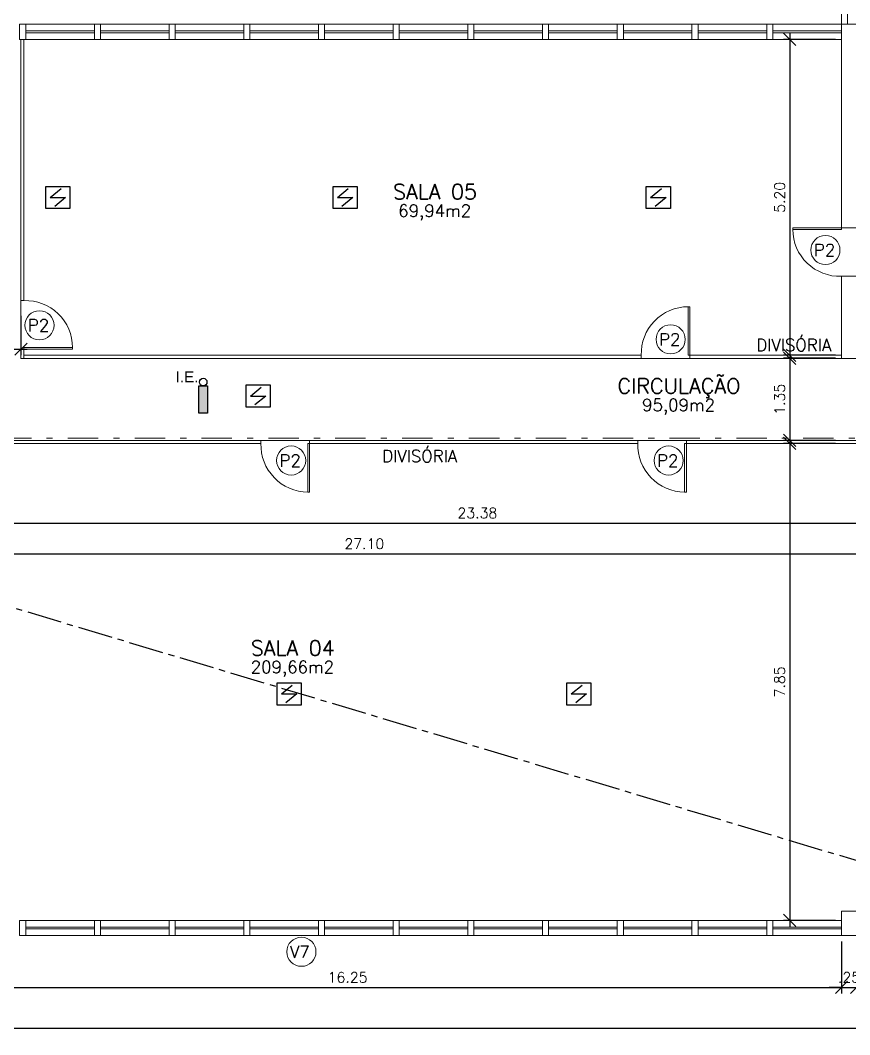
# Model space of a CAD drawing. Header units: millimetres. Extents: x 521 to 1055, y 261 to 520.
# Drawn here: x 701.84 to 715.49, y 488.08 to 504.78 of the extents above; entities that cross this region are included whole.
import ezdxf
from ezdxf.enums import TextEntityAlignment as Align

# ---------------------------------------------------------------- set-up
doc = ezdxf.new("R2010")
doc.units = ezdxf.units.MM
for name, pattern in [('CENTER2', [28.575, 19.05, -3.175, 3.175, -3.175]), ('CONTINU', [0]), ('DASHDOTX2', [2, 1, -0.5, 0, -0.5])]:
    doc.linetypes.add(name, pattern=pattern)
doc.layers.add('0.1', color=8, linetype='Continuous', lineweight=13)
doc.layers.add('ppci', color=8, linetype='Continuous')
doc.styles.add('ROMANS', font='romans')
doc.styles.get("Standard").update_dxf_attribs({"font": 'romans.shx'})
doc.styles.add('STYLE1', font='sanss___.ttf')
doc.dimstyles.new('Fares Eng - 50', dxfattribs={"dimscale": 2, "dimtxt": 0.085, "dimasz": 0.1, "dimexe": 0.05, "dimexo": 0.05, "dimgap": 0.04, "dimtad": 1, "dimzin": 4, "dimdsep": 46, "dimtxsty": 'ROMANS', "dimblk1": 'OBLIQUE', "dimblk2": 'OBLIQUE', "dimsah": 1, "dimcen": 0.05, "dimdle": 0.05, "dimclrd": 8, "dimclre": 8, "dimclrt": 8, "dimaunit": 1, "dimadec": 0, "dimazin": 0, "dimtfac": 1, "dimtix": 1, "dimtmove": 2, "dimatfit": 0, "dimldrblk": 'OPEN90', "dimfxl": 1, "dimtolj": 1, "dimtzin": 0, "dimarcsym": 0})

# ---------------------------------------------------------------- blocks, each defined once
blk = doc.blocks.new('_OBLIQUE')
at = {"color": 0, "linetype": 'ByBlock'}
blk.add_line((-0.5, -0.5), (0.5, 0.5), dxfattribs=at)
blk = doc.blocks.new('*D71')
at = {"layer": '0.1', "color": 8, "linetype": 'CONTINU', "lineweight": -2, "transparency": 16777216}
for p, q in [((667.303, 488.664), (667.303, 488.085)), ((721.053, 488.564), (721.053, 488.085)), ((721.153, 488.185), (667.203, 488.185))]:
    blk.add_line(p, q, dxfattribs=at)
at = {"layer": 'DEFPOINTS', "color": 0, "linetype": 'CONTINU', "lineweight": -2, "transparency": 16777216}
for p in [(667.303, 488.764), (721.053, 488.664), (667.303, 488.185)]:
    blk.add_point(p, dxfattribs=at)
at = {"layer": '0.1', "color": 8, "linetype": 'CONTINU', "lineweight": -2, "transparency": 16777216, "xscale": 0.2, "yscale": 0.2, "zscale": 0.2, "rotation": 180}
blk.add_blockref('_OBLIQUE', (667.303, 488.185), dxfattribs=at)
at = {"layer": '0.1', "color": 8, "linetype": 'CONTINU', "lineweight": -2, "transparency": 16777216, "xscale": 0.2, "yscale": 0.2, "zscale": 0.2}
blk.add_blockref('_OBLIQUE', (721.053, 488.185), dxfattribs=at)
at = {"layer": '0.1', "color": 8, "linetype": 'CONTINU', "transparency": 16777216, "insert": (694.178, 488.35), "char_height": 0.17, "attachment_point": 5, "style": 'ROMANS'}
blk.add_mtext('\\A1;53.75', dxfattribs=at)
blk = doc.blocks.new('_Open90')
at = {"color": 0, "linetype": 'ByBlock', "lineweight": -2}
for p, q in [((0, 0), (-1, 0)), ((-0.5, 0.5), (0, 0)), ((0, 0), (-0.5, -0.5))]:
    blk.add_line(p, q, dxfattribs=at)
blk = doc.blocks.new('ÁREA')
for p in [(0.00005, 0.00376), (0, 0)]:
    blk.add_attdef('COMPARTIMENTO', text='', height=0.0025).set_placement(p, align=Align.CENTER)
at = {"color": 1}
for p in [(-0.00005, -0.00376), (-0.0001, -0.00752)]:
    blk.add_attdef('ÁREA', text='', height=0.002, dxfattribs=at).set_placement(p, align=Align.CENTER)
blk = doc.blocks.new('*D225')
at = {"layer": '0.1', "color": 8, "linetype": 'CONTINU', "lineweight": -2, "transparency": 16777216}
for p, q in [((699.353, 499.917), (699.353, 499.268)), ((701.853, 499.917), (701.853, 499.268)), ((699.253, 499.368), (701.953, 499.368))]:
    blk.add_line(p, q, dxfattribs=at)
at = {"layer": 'DEFPOINTS', "color": 0, "linetype": 'CONTINU', "lineweight": -2, "transparency": 16777216}
for p in [(699.353, 500.017), (701.853, 500.017), (701.853, 499.368)]:
    blk.add_point(p, dxfattribs=at)
at = {"layer": '0.1', "color": 8, "linetype": 'CONTINU', "lineweight": -2, "transparency": 16777216, "xscale": 0.2, "yscale": 0.2, "zscale": 0.2, "rotation": 180}
blk.add_blockref('_OBLIQUE', (699.353, 499.368), dxfattribs=at)
at = {"layer": '0.1', "color": 8, "linetype": 'CONTINU', "lineweight": -2, "transparency": 16777216, "xscale": 0.2, "yscale": 0.2, "zscale": 0.2}
blk.add_blockref('_OBLIQUE', (701.853, 499.368), dxfattribs=at)
at = {"layer": '0.1', "color": 8, "linetype": 'CONTINU', "transparency": 16777216, "insert": (700.603, 499.533), "char_height": 0.17, "attachment_point": 5, "style": 'ROMANS'}
blk.add_mtext('\\A1;2.50', dxfattribs=at)
blk = doc.blocks.new('*D235')
at = {"layer": '0.1', "color": 8, "linetype": 'CONTINU', "lineweight": -2, "transparency": 16777216}
for p, q in [((699.103, 489.617), (699.103, 488.764)), ((715.353, 489.617), (715.353, 488.764)), ((699.003, 488.864), (715.453, 488.864))]:
    blk.add_line(p, q, dxfattribs=at)
at = {"layer": 'DEFPOINTS', "color": 0, "linetype": 'CONTINU', "lineweight": -2, "transparency": 16777216}
for p in [(699.103, 489.717), (715.353, 489.717), (715.353, 488.864)]:
    blk.add_point(p, dxfattribs=at)
at = {"layer": '0.1', "color": 8, "linetype": 'CONTINU', "lineweight": -2, "transparency": 16777216, "xscale": 0.2, "yscale": 0.2, "zscale": 0.2, "rotation": 180}
blk.add_blockref('_OBLIQUE', (699.103, 488.864), dxfattribs=at)
at = {"layer": '0.1', "color": 8, "linetype": 'CONTINU', "lineweight": -2, "transparency": 16777216, "xscale": 0.2, "yscale": 0.2, "zscale": 0.2}
blk.add_blockref('_OBLIQUE', (715.353, 488.864), dxfattribs=at)
at = {"layer": '0.1', "color": 8, "linetype": 'CONTINU', "transparency": 16777216, "insert": (707.228, 489.029), "char_height": 0.17, "attachment_point": 5, "style": 'ROMANS'}
blk.add_mtext('\\A1;16.25', dxfattribs=at)
blk = doc.blocks.new('*D236')
at = {"layer": '0.1', "color": 8, "linetype": 'CONTINU', "lineweight": -2, "transparency": 16777216}
for p, q in [((715.353, 489.617), (715.353, 488.764)), ((715.603, 489.617), (715.603, 488.764)), ((715.353, 488.864), (715.153, 488.864)), ((715.353, 488.864), (715.603, 488.864)), ((715.603, 488.864), (715.803, 488.864))]:
    blk.add_line(p, q, dxfattribs=at)
at = {"layer": 'DEFPOINTS', "color": 0, "linetype": 'CONTINU', "lineweight": -2, "transparency": 16777216}
for p in [(715.353, 489.717), (715.603, 489.717), (715.603, 488.864)]:
    blk.add_point(p, dxfattribs=at)
at = {"layer": '0.1', "color": 8, "linetype": 'CONTINU', "lineweight": -2, "transparency": 16777216, "xscale": 0.2, "yscale": 0.2, "zscale": 0.2}
blk.add_blockref('_OBLIQUE', (715.353, 488.864), dxfattribs=at)
at = {"layer": '0.1', "color": 8, "linetype": 'CONTINU', "lineweight": -2, "transparency": 16777216, "xscale": 0.2, "yscale": 0.2, "zscale": 0.2, "rotation": 180}
blk.add_blockref('_OBLIQUE', (715.603, 488.864), dxfattribs=at)
at = {"layer": '0.1', "color": 8, "linetype": 'CONTINU', "transparency": 16777216, "insert": (715.478, 489.029), "char_height": 0.17, "attachment_point": 5, "style": 'ROMANS'}
blk.add_mtext('\\A1;.25', dxfattribs=at)
blk = doc.blocks.new('*D239')
at = {"layer": '0.1', "color": 8, "linetype": 'CONTINU', "lineweight": -2, "transparency": 16777216}
for p, q in [((714.502, 504.567), (714.502, 499.167)), ((715.253, 504.467), (714.402, 504.467)), ((715.253, 499.267), (714.402, 499.267))]:
    blk.add_line(p, q, dxfattribs=at)
at = {"layer": 'DEFPOINTS', "color": 0, "linetype": 'CONTINU', "lineweight": -2, "transparency": 16777216}
for p in [(715.353, 504.467), (714.502, 499.267), (715.353, 499.267)]:
    blk.add_point(p, dxfattribs=at)
at = {"layer": '0.1', "color": 8, "linetype": 'CONTINU', "lineweight": -2, "transparency": 16777216, "xscale": 0.2, "yscale": 0.2, "zscale": 0.2}
for p, rotation in [((714.502, 504.467), 90), ((714.502, 499.267), 270)]:
    blk.add_blockref('_OBLIQUE', p, dxfattribs=dict(at, rotation=rotation))
at = {"layer": '0.1', "color": 8, "linetype": 'CONTINU', "transparency": 16777216, "insert": (714.337, 501.867), "char_height": 0.17, "attachment_point": 5, "rotation": 90, "style": 'ROMANS'}
blk.add_mtext('\\A1;5.20', dxfattribs=at)
blk = doc.blocks.new('*D240')
at = {"layer": '0.1', "color": 8, "linetype": 'CONTINU', "lineweight": -2, "transparency": 16777216}
for p, q in [((715.253, 499.217), (714.402, 499.217)), ((714.502, 499.317), (714.502, 497.767)), ((715.253, 497.867), (714.402, 497.867))]:
    blk.add_line(p, q, dxfattribs=at)
at = {"layer": 'DEFPOINTS', "color": 0, "linetype": 'CONTINU', "lineweight": -2, "transparency": 16777216}
for p in [(715.353, 499.217), (714.502, 497.867), (715.353, 497.867)]:
    blk.add_point(p, dxfattribs=at)
at = {"layer": '0.1', "color": 8, "linetype": 'CONTINU', "lineweight": -2, "transparency": 16777216, "xscale": 0.2, "yscale": 0.2, "zscale": 0.2}
for p, rotation in [((714.502, 499.217), 90), ((714.502, 497.867), 270)]:
    blk.add_blockref('_OBLIQUE', p, dxfattribs=dict(at, rotation=rotation))
at = {"layer": '0.1', "color": 8, "linetype": 'CONTINU', "transparency": 16777216, "insert": (714.337, 498.542), "char_height": 0.17, "attachment_point": 5, "rotation": 90, "style": 'ROMANS'}
blk.add_mtext('\\A1;1.35', dxfattribs=at)
blk = doc.blocks.new('*D241')
at = {"layer": '0.1', "color": 8, "linetype": 'CONTINU', "lineweight": -2, "transparency": 16777216}
for p, q in [((714.502, 497.917), (714.502, 489.867)), ((715.253, 497.817), (714.402, 497.817)), ((715.253, 489.967), (714.402, 489.967))]:
    blk.add_line(p, q, dxfattribs=at)
at = {"layer": 'DEFPOINTS', "color": 0, "linetype": 'CONTINU', "lineweight": -2, "transparency": 16777216}
for p in [(715.353, 497.817), (714.502, 489.967), (715.353, 489.967)]:
    blk.add_point(p, dxfattribs=at)
at = {"layer": '0.1', "color": 8, "linetype": 'CONTINU', "lineweight": -2, "transparency": 16777216, "xscale": 0.2, "yscale": 0.2, "zscale": 0.2}
for p, rotation in [((714.502, 497.817), 90), ((714.502, 489.967), 270)]:
    blk.add_blockref('_OBLIQUE', p, dxfattribs=dict(at, rotation=rotation))
at = {"layer": '0.1', "color": 8, "linetype": 'CONTINU', "transparency": 16777216, "insert": (714.337, 493.892), "char_height": 0.17, "attachment_point": 5, "rotation": 90, "style": 'ROMANS'}
blk.add_mtext('\\A1;7.85', dxfattribs=at)
blk = doc.blocks.new('*D3377')
at = {"layer": '0.1', "color": 8, "linetype": 'CONTINU', "lineweight": -2, "transparency": 16777216}
for p, q in [((697.673, 496.967), (697.673, 496.406)), ((721.053, 496.967), (721.053, 496.406)), ((697.573, 496.506), (721.153, 496.506))]:
    blk.add_line(p, q, dxfattribs=at)
at = {"layer": 'DEFPOINTS', "color": 0, "linetype": 'CONTINU', "lineweight": -2, "transparency": 16777216}
for p in [(697.673, 497.067), (721.053, 497.067), (721.053, 496.506)]:
    blk.add_point(p, dxfattribs=at)
at = {"layer": '0.1', "color": 8, "linetype": 'CONTINU', "lineweight": -2, "transparency": 16777216, "xscale": 0.2, "yscale": 0.2, "zscale": 0.2, "rotation": 180}
blk.add_blockref('_OBLIQUE', (697.673, 496.506), dxfattribs=at)
at = {"layer": '0.1', "color": 8, "linetype": 'CONTINU', "lineweight": -2, "transparency": 16777216, "xscale": 0.2, "yscale": 0.2, "zscale": 0.2}
blk.add_blockref('_OBLIQUE', (721.053, 496.506), dxfattribs=at)
at = {"layer": '0.1', "color": 8, "linetype": 'CONTINU', "lineweight": -2, "transparency": 16777216, "insert": (709.363, 496.671), "char_height": 0.17, "attachment_point": 5, "style": 'ROMANS'}
blk.add_mtext('\\A1;23.38', dxfattribs=at)
blk = doc.blocks.new('*D3378')
at = {"layer": '0.1', "color": 8, "linetype": 'CONTINU', "lineweight": -2, "transparency": 16777216}
for p, q in [((693.953, 496.306), (693.953, 495.899)), ((721.053, 496.306), (721.053, 495.899)), ((693.853, 495.999), (721.153, 495.999))]:
    blk.add_line(p, q, dxfattribs=at)
at = {"layer": 'DEFPOINTS', "color": 0, "linetype": 'CONTINU', "lineweight": -2, "transparency": 16777216}
for p in [(693.953, 496.406), (721.053, 496.406), (721.053, 495.999)]:
    blk.add_point(p, dxfattribs=at)
at = {"layer": '0.1', "color": 8, "linetype": 'CONTINU', "lineweight": -2, "transparency": 16777216, "xscale": 0.2, "yscale": 0.2, "zscale": 0.2, "rotation": 180}
blk.add_blockref('_OBLIQUE', (693.953, 495.999), dxfattribs=at)
at = {"layer": '0.1', "color": 8, "linetype": 'CONTINU', "lineweight": -2, "transparency": 16777216, "xscale": 0.2, "yscale": 0.2, "zscale": 0.2}
blk.add_blockref('_OBLIQUE', (721.053, 495.999), dxfattribs=at)
at = {"layer": '0.1', "color": 8, "linetype": 'CONTINU', "lineweight": -2, "transparency": 16777216, "insert": (707.503, 496.164), "char_height": 0.17, "attachment_point": 5, "style": 'ROMANS'}
blk.add_mtext('\\A1;27.10', dxfattribs=at)

msp = doc.modelspace()

# ---------------------------------------------------------------- hatches: boundary and pattern name
at = {"layer": 'ppci'}
msp.add_hatch(color=10, dxfattribs=at).paths.add_polyline_path([(704.92386, 498.76553), (704.78136, 498.76553), (704.78136, 498.317), (704.92386, 498.317)])

# ---------------------------------------------------------------- linework, layer by layer
at = {"layer": '0.1', "color": 8}
for p, q in [((715.35272, 504.71692), (715.35272, 510.29062)), ((715.45272, 504.71692), (715.45272, 510.39162)), ((701.93189, 504.71692), (703.06105, 504.71692)), ((703.16105, 504.71692), (704.29022, 504.71692)), ((704.39022, 504.71692), (705.51939, 504.71692)), ((705.61939, 504.71692), (706.74855, 504.71692)), ((706.84855, 504.71692), (707.97772, 504.71692)), ((708.07772, 504.71692), (709.20689, 504.71692)), ((709.30689, 504.71692), (710.43605, 504.71692)), ((710.53605, 504.71692), (711.66522, 504.71692)), ((711.76522, 504.71692), (712.89439, 504.71692)), ((712.99439, 504.71692), (714.12355, 504.71692)), ((714.22355, 504.71692), (715.35272, 504.71692)), ((714.22355, 504.71692), (715.35272, 504.71692)), ((701.93189, 504.60692), (703.06105, 504.60692)), ((703.06105, 504.57692), (701.93189, 504.57692)), ((703.16105, 504.60692), (704.29022, 504.60692)), ((704.29022, 504.57692), (703.16105, 504.57692)), ((704.39022, 504.60692), (705.51939, 504.60692)), ((705.51939, 504.57692), (704.39022, 504.57692)), ((705.61939, 504.60692), (706.74855, 504.60692)), ((706.74855, 504.57692), (705.61939, 504.57692)), ((706.84855, 504.60692), (707.97772, 504.60692)), ((707.97772, 504.57692), (706.84855, 504.57692)), ((708.07772, 504.60692), (709.20689, 504.60692)), ((709.20689, 504.57692), (708.07772, 504.57692)), ((709.30689, 504.60692), (710.43605, 504.60692)), ((710.43605, 504.57692), (709.30689, 504.57692)), ((710.53605, 504.60692), (711.66522, 504.60692)), ((711.66522, 504.57692), (710.53605, 504.57692)), ((711.76522, 504.60692), (712.89439, 504.60692)), ((712.89439, 504.57692), (711.76522, 504.57692)), ((712.99439, 504.60692), (714.12355, 504.60692)), ((714.12355, 504.57692), (712.99439, 504.57692)), ((714.22355, 504.60692), (715.35272, 504.60692)), ((715.35272, 504.57692), (714.22355, 504.57692)), ((701.85272, 504.46692), (701.85272, 500.16692)), ((701.90272, 504.46692), (701.90272, 500.16692)), ((703.06105, 504.46692), (701.93189, 504.46692)), ((704.29022, 504.46692), (703.16105, 504.46692)), ((705.51939, 504.46692), (704.39022, 504.46692)), ((706.74855, 504.46692), (705.61939, 504.46692)), ((707.97772, 504.46692), (706.84855, 504.46692)), ((709.20689, 504.46692), (708.07772, 504.46692)), ((710.43605, 504.46692), (709.30689, 504.46692)), ((711.66522, 504.46692), (710.53605, 504.46692)), ((712.89439, 504.46692), (711.76522, 504.46692)), ((714.12355, 504.46692), (712.99439, 504.46692)), ((715.35272, 504.46692), (714.22355, 504.46692)), ((701.85272, 499.36692), (701.85272, 499.21692)), ((712.06033, 499.21692), (701.85272, 499.21692)), ((701.90272, 499.36692), (701.90272, 499.21692)), ((712.06033, 499.26692), (701.90272, 499.26692)), ((715.35272, 499.26692), (712.86033, 499.26692)), ((715.35272, 499.21692), (712.86033, 499.21692)), ((702.20272, 497.86692), (699.35509, 497.86692)), ((702.20272, 497.81692), (699.35509, 497.81692)), ((705.80272, 497.86692), (702.20272, 497.86692)), ((705.80272, 497.81692), (702.20272, 497.81692)), ((712.00272, 497.86692), (706.60272, 497.86692)), ((712.00272, 497.81692), (706.60272, 497.81692)), ((717.40272, 497.86692), (712.80272, 497.86692)), ((717.40272, 497.81692), (712.80272, 497.81692)), ((701.93189, 489.96692), (703.06105, 489.96692)), ((701.93189, 489.85692), (703.06105, 489.85692)), ((703.16105, 489.96692), (704.29022, 489.96692)), ((703.16105, 489.85692), (704.29022, 489.85692)), ((704.39022, 489.96692), (705.51939, 489.96692)), ((704.39022, 489.85692), (705.51939, 489.85692)), ((705.61939, 489.96692), (706.74855, 489.96692)), ((705.61939, 489.85692), (706.74855, 489.85692)), ((706.84855, 489.96692), (707.97772, 489.96692)), ((706.84855, 489.85692), (707.97772, 489.85692)), ((708.07772, 489.96692), (709.20689, 489.96692)), ((708.07772, 489.85692), (709.20689, 489.85692)), ((709.30689, 489.96692), (710.43605, 489.96692)), ((709.30689, 489.85692), (710.43605, 489.85692)), ((710.53605, 489.96692), (711.66522, 489.96692)), ((710.53605, 489.85692), (711.66522, 489.85692)), ((711.76522, 489.96692), (712.89439, 489.96692)), ((711.76522, 489.85692), (712.89439, 489.85692)), ((712.99439, 489.96692), (714.12355, 489.96692)), ((712.99439, 489.85692), (714.12355, 489.85692)), ((714.22355, 489.96692), (715.35272, 489.96692)), ((714.22355, 489.85692), (715.35272, 489.85692)), ((703.06105, 489.82692), (701.93189, 489.82692)), ((703.06105, 489.71692), (701.93189, 489.71692)), ((704.29022, 489.82692), (703.16105, 489.82692)), ((704.29022, 489.71692), (703.16105, 489.71692)), ((705.51939, 489.82692), (704.39022, 489.82692)), ((705.51939, 489.71692), (704.39022, 489.71692)), ((706.74855, 489.82692), (705.61939, 489.82692)), ((706.74855, 489.71692), (705.61939, 489.71692)), ((707.97772, 489.82692), (706.84855, 489.82692)), ((707.97772, 489.71692), (706.84855, 489.71692)), ((709.20689, 489.82692), (708.07772, 489.82692)), ((709.20689, 489.71692), (708.07772, 489.71692)), ((710.43605, 489.82692), (709.30689, 489.82692)), ((710.43605, 489.71692), (709.30689, 489.71692)), ((711.66522, 489.82692), (710.53605, 489.82692)), ((711.66522, 489.71692), (710.53605, 489.71692)), ((712.89439, 489.82692), (711.76522, 489.82692)), ((712.89439, 489.71692), (711.76522, 489.71692)), ((714.12355, 489.82692), (712.99439, 489.82692)), ((714.12355, 489.71692), (712.99439, 489.71692)), ((715.35272, 489.82692), (714.22355, 489.82692)), ((715.35272, 489.71692), (714.22355, 489.71692))]:
    msp.add_line(p, q, dxfattribs=at)
at = {"layer": '0.1', "color": 7}
for p, q in [((715.35272, 504.71692), (715.35272, 501.36692)), ((715.60272, 504.71692), (715.35272, 504.71692)), ((715.60272, 504.71692), (715.35272, 504.71692)), ((715.60272, 501.36692), (715.35272, 501.36692)), ((715.60272, 500.56692), (715.35272, 500.56692)), ((715.35272, 500.56692), (715.35272, 499.21692)), ((715.70272, 499.21692), (715.35272, 499.21692)), ((715.60272, 490.11692), (715.35272, 490.11692)), ((715.35272, 490.11692), (715.35272, 489.71692)), ((715.35272, 489.71692), (715.60272, 489.71692))]:
    msp.add_line(p, q, dxfattribs=at)
at = {"layer": '0.1', "color": 8, "linetype": 'CONTINU'}
for p, q in [((701.85272, 500.16692), (701.90272, 500.16692)), ((701.85272, 499.36692), (701.85272, 500.16692)), ((701.90272, 499.36692), (701.85272, 499.36692)), ((712.06033, 499.26692), (712.06033, 499.21692)), ((712.86033, 499.21692), (712.06033, 499.21692)), ((712.86033, 499.26692), (712.86033, 499.21692)), ((705.80272, 497.81692), (705.80272, 497.86692)), ((706.60272, 497.86692), (705.80272, 497.86692)), ((706.60272, 497.86692), (706.60272, 497.81692)), ((712.00272, 497.81692), (712.00272, 497.86692)), ((712.80272, 497.86692), (712.00272, 497.86692)), ((712.80272, 497.81692), (712.80272, 497.86692))]:
    msp.add_line(p, q, dxfattribs=at)
at = {"layer": '0.1', "color": 8, "linetype": 'DASHDOTX2', "ltscale": 0.5}
msp.add_line((667.42476, 497.90205), (756.12641, 497.90205), dxfattribs=at)
at = {"layer": '0.1', "color": 8}
for points in [[(701.83189, 504.71692), (701.93189, 504.71692), (701.93189, 504.46692), (701.83189, 504.46692)], [(703.06105, 504.71692), (703.16105, 504.71692), (703.16105, 504.46692), (703.06105, 504.46692)], [(704.29022, 504.71692), (704.39022, 504.71692), (704.39022, 504.46692), (704.29022, 504.46692)], [(705.51939, 504.71692), (705.61939, 504.71692), (705.61939, 504.46692), (705.51939, 504.46692)], [(706.74855, 504.71692), (706.84855, 504.71692), (706.84855, 504.46692), (706.74855, 504.46692)], [(707.97772, 504.71692), (708.07772, 504.71692), (708.07772, 504.46692), (707.97772, 504.46692)], [(709.20689, 504.71692), (709.30689, 504.71692), (709.30689, 504.46692), (709.20689, 504.46692)], [(710.43605, 504.71692), (710.53605, 504.71692), (710.53605, 504.46692), (710.43605, 504.46692)], [(711.66522, 504.71692), (711.76522, 504.71692), (711.76522, 504.46692), (711.66522, 504.46692)], [(712.89439, 504.71692), (712.99439, 504.71692), (712.99439, 504.46692), (712.89439, 504.46692)], [(714.12355, 504.71692), (714.22355, 504.71692), (714.22355, 504.46692), (714.12355, 504.46692)], [(714.55272, 501.33692), (715.35272, 501.33692), (715.35272, 501.36692), (714.55272, 501.36692)], [(712.83033, 500.06692), (712.83033, 499.26692), (712.86033, 499.26692), (712.86033, 500.06692)], [(702.70272, 499.39692), (701.90272, 499.39692), (701.90272, 499.36692), (702.70272, 499.36692)], [(706.57272, 497.01692), (706.57272, 497.81692), (706.60272, 497.81692), (706.60272, 497.01692)], [(712.77272, 497.01692), (712.77272, 497.81692), (712.80272, 497.81692), (712.80272, 497.01692)], [(701.83189, 489.96692), (701.93189, 489.96692), (701.93189, 489.71692), (701.83189, 489.71692)], [(703.06105, 489.96692), (703.16105, 489.96692), (703.16105, 489.71692), (703.06105, 489.71692)], [(704.29022, 489.96692), (704.39022, 489.96692), (704.39022, 489.71692), (704.29022, 489.71692)], [(705.51939, 489.96692), (705.61939, 489.96692), (705.61939, 489.71692), (705.51939, 489.71692)], [(706.74855, 489.96692), (706.84855, 489.96692), (706.84855, 489.71692), (706.74855, 489.71692)], [(707.97772, 489.96692), (708.07772, 489.96692), (708.07772, 489.71692), (707.97772, 489.71692)], [(709.20689, 489.96692), (709.30689, 489.96692), (709.30689, 489.71692), (709.20689, 489.71692)], [(710.43605, 489.96692), (710.53605, 489.96692), (710.53605, 489.71692), (710.43605, 489.71692)], [(711.66522, 489.96692), (711.76522, 489.96692), (711.76522, 489.71692), (711.66522, 489.71692)], [(712.89439, 489.96692), (712.99439, 489.96692), (712.99439, 489.71692), (712.89439, 489.71692)], [(714.12355, 489.96692), (714.22355, 489.96692), (714.22355, 489.71692), (714.12355, 489.71692)]]:
    msp.add_lwpolyline(points, close=True, dxfattribs=at)
for centre in [(715.08965, 500.9991), (702.15783, 499.76103), (712.54255, 499.52909), (706.29869, 497.5354), (712.50998, 497.5354), (706.46757, 489.44995)]:
    msp.add_circle(centre, 0.23964, dxfattribs=at)
for centre, start, end in [((715.32758, 501.34139), 180.330199, 271.859182), ((701.92786, 499.39246), 0.330199, 91.859182), ((712.83479, 499.29206), 90.330199, 181.859182), ((706.57719, 497.79178), 178.140818, 269.669801), ((712.77719, 497.79178), 178.140818, 269.669801)]:
    msp.add_arc(centre, 0.77487, start, end, dxfattribs=at)
at = {"layer": 'ppci', "color": 10, "linetype": 'Continuous'}
for p, q in [((702.33465, 501.86448), (702.51328, 502.01079)), ((707.05909, 501.86448), (707.23772, 502.01079)), ((712.21379, 501.86448), (712.39242, 502.01079)), ((702.33465, 501.86448), (702.58796, 501.86448)), ((702.58796, 501.86448), (702.40933, 501.71817)), ((707.05909, 501.86448), (707.3124, 501.86448)), ((707.3124, 501.86448), (707.13377, 501.71817)), ((712.21379, 501.86448), (712.4671, 501.86448)), ((712.4671, 501.86448), (712.28847, 501.71817)), ((705.6277, 498.59633), (705.80633, 498.74265)), ((705.6277, 498.59633), (705.88101, 498.59633)), ((705.88101, 498.59633), (705.70238, 498.45002)), ((706.13746, 493.69319), (706.31609, 493.83951)), ((710.90633, 493.69319), (711.08496, 493.83951)), ((706.13746, 493.69319), (706.39077, 493.69319)), ((706.39077, 493.69319), (706.21214, 493.54688)), ((710.90633, 493.69319), (711.15964, 493.69319)), ((711.15964, 493.69319), (710.98101, 493.54688))]:
    msp.add_line(p, q, dxfattribs=at)
for points in [[(702.2634, 502.04669), (702.6592, 502.04669), (702.6592, 501.68227), (702.2634, 501.68227)], [(706.98784, 502.04669), (707.38364, 502.04669), (707.38364, 501.68227), (706.98784, 501.68227)], [(712.14255, 502.04669), (712.53834, 502.04669), (712.53834, 501.68227), (712.14255, 501.68227)], [(705.55645, 498.77854), (705.95225, 498.77854), (705.95225, 498.41413), (705.55645, 498.41413)], [(706.06622, 493.8754), (706.46202, 493.8754), (706.46202, 493.51098), (706.06622, 493.51098)], [(710.83509, 493.8754), (711.23088, 493.8754), (711.23088, 493.51098), (710.83509, 493.51098)]]:
    msp.add_lwpolyline(points, close=True, dxfattribs=at)
at = {"layer": 'ppci', "color": 10, "linetype": 'CENTER2', "lineweight": -2, "ltscale": 0.03}
msp.add_lwpolyline([(718.37772, 490.11692), (697.67789, 496.32393), (697.67789, 496.32393), (694.99174, 500.10261), (694.99174, 500.10261), (695.30272, 500.48319)], dxfattribs=at)
at = {"layer": 'ppci', "color": 10}
msp.add_lwpolyline([(704.92386, 498.317), (704.78136, 498.317), (704.78136, 498.76553), (704.92386, 498.76553)], close=True, dxfattribs=at)
msp.add_circle((704.85261, 498.8267), 0.06117, dxfattribs=at)

# ---------------------------------------------------------------- block references
at = {"layer": '0.1', "color": 8}
ref = msp.add_blockref('ÁREA', (708.66667, 501.83416), dxfattribs=dict(at, xscale=133.3333333333333, yscale=133.3333333333333, zscale=133.3333333333333))
ref.add_attrib('COMPARTIMENTO', 'SALA 05', dxfattribs={"layer": '0', "color": 3, "height": 0.25}).set_placement((708.66667, 501.83416), align=Align.CENTER)
ref.add_attrib('ÁREA', '69,94m2', dxfattribs={"layer": '0', "color": 1, "height": 0.2}).set_placement((708.66004, 501.54621), align=Align.CENTER)
ref = msp.add_blockref('ÁREA', (712.67976, 498.63736), dxfattribs=dict(at, xscale=133.3333333333333, yscale=133.3333333333333, zscale=133.3333333333333))
ref.add_attrib('COMPARTIMENTO', 'CIRCULAÇÃO', dxfattribs={"layer": '0', "color": 3, "height": 0.25}).set_placement((712.67976, 498.63736), align=Align.CENTER)
ref.add_attrib('ÁREA', '95,09m2', dxfattribs={"layer": '0', "color": 1, "height": 0.2}).set_placement((712.67313, 498.34941), align=Align.CENTER)
ref = msp.add_blockref('ÁREA', (706.32548, 494.32372), dxfattribs=dict(at, xscale=133.3333333333333, yscale=133.3333333333333, zscale=133.3333333333333))
ref.add_attrib('COMPARTIMENTO', 'SALA 04', dxfattribs={"layer": '0', "color": 3, "height": 0.25}).set_placement((706.32548, 494.32372), align=Align.CENTER)
ref.add_attrib('ÁREA', '209,66m2', dxfattribs={"layer": '0', "color": 1, "height": 0.2}).set_placement((706.31884, 494.03576), align=Align.CENTER)

# ---------------------------------------------------------------- texts
for s, p in [('P2', (714.89904, 500.89759)), ('P2', (701.96722, 499.65951)), ('P2', (712.35195, 499.42758)), ('DIVISÓRIA', (713.95167, 499.33683)), ('DIVISÓRIA', (707.79646, 497.50765)), ('P2', (706.10808, 497.43389)), ('P2', (712.31937, 497.43389)), ('V7', (706.27696, 489.34844))]:
    msp.add_text(s, height=0.2, dxfattribs=at).set_placement(p)
at = {"layer": 'ppci', "color": 10, "style": 'STYLE1'}
msp.add_text('I.E.', height=0.18, dxfattribs=at).set_placement((704.39665, 498.82294))

# ---------------------------------------------------------------- dimensions: what is measured, and where the dimension line sits
at = {"layer": '0.1', "color": 8, "linetype": 'CONTINU'}
for base, p1, p2, picture, middle in [((714.50206, 499.26692), (715.35272, 504.46692), (715.35272, 499.26692), '*D239', (714.33706, 501.86692)), ((714.50206, 497.86692), (715.35272, 499.21692), (715.35272, 497.86692), '*D240', (714.33706, 498.54192)), ((714.50206, 489.96692), (715.35272, 497.81692), (715.35272, 489.96692), '*D241', (714.33706, 493.89192))]:
    dim = msp.add_linear_dim(base=base, p1=p1, p2=p2, angle=90, dimstyle='Fares Eng - 50', dxfattribs=at)
    dim.commit()
    dim.dimension.update_dxf_attribs({"geometry": picture, "text_midpoint": middle})
for base, p1, p2, picture, middle in [((701.85272, 499.36775), (699.35272, 500.01692), (701.85272, 500.01692), '*D225', (700.60272, 499.53275)), ((715.35272, 488.86367), (699.10272, 489.71692), (715.35272, 489.71692), '*D235', (707.22772, 489.02867)), ((715.60272, 488.86367), (715.35272, 489.71692), (715.60272, 489.71692), '*D236', (715.47772, 489.02867)), ((667.30272, 488.18483), (721.05272, 488.66367), (667.30272, 488.76367), '*D71', (694.17772, 488.34983))]:
    dim = msp.add_linear_dim(base=base, p1=p1, p2=p2, dimstyle='Fares Eng - 50', dxfattribs=at)
    dim.commit()
    dim.dimension.update_dxf_attribs({"geometry": picture, "text_midpoint": middle})
at = {"layer": '0.1', "color": 8, "linetype": 'CONTINU', "lineweight": -2}
for base, p1, p2, picture, middle in [((721.05272, 496.50626), (697.67343, 497.06692), (721.05272, 497.06692), '*D3377', (709.36307, 496.67126)), ((721.05272, 495.99927), (693.95272, 496.40626), (721.05272, 496.40626), '*D3378', (707.50272, 496.16427))]:
    dim = msp.add_linear_dim(base=base, p1=p1, p2=p2, dimstyle='Fares Eng - 50', dxfattribs=at)
    dim.commit()
    dim.dimension.update_dxf_attribs({"geometry": picture, "text_midpoint": middle})

doc.saveas('drawing.dxf')
